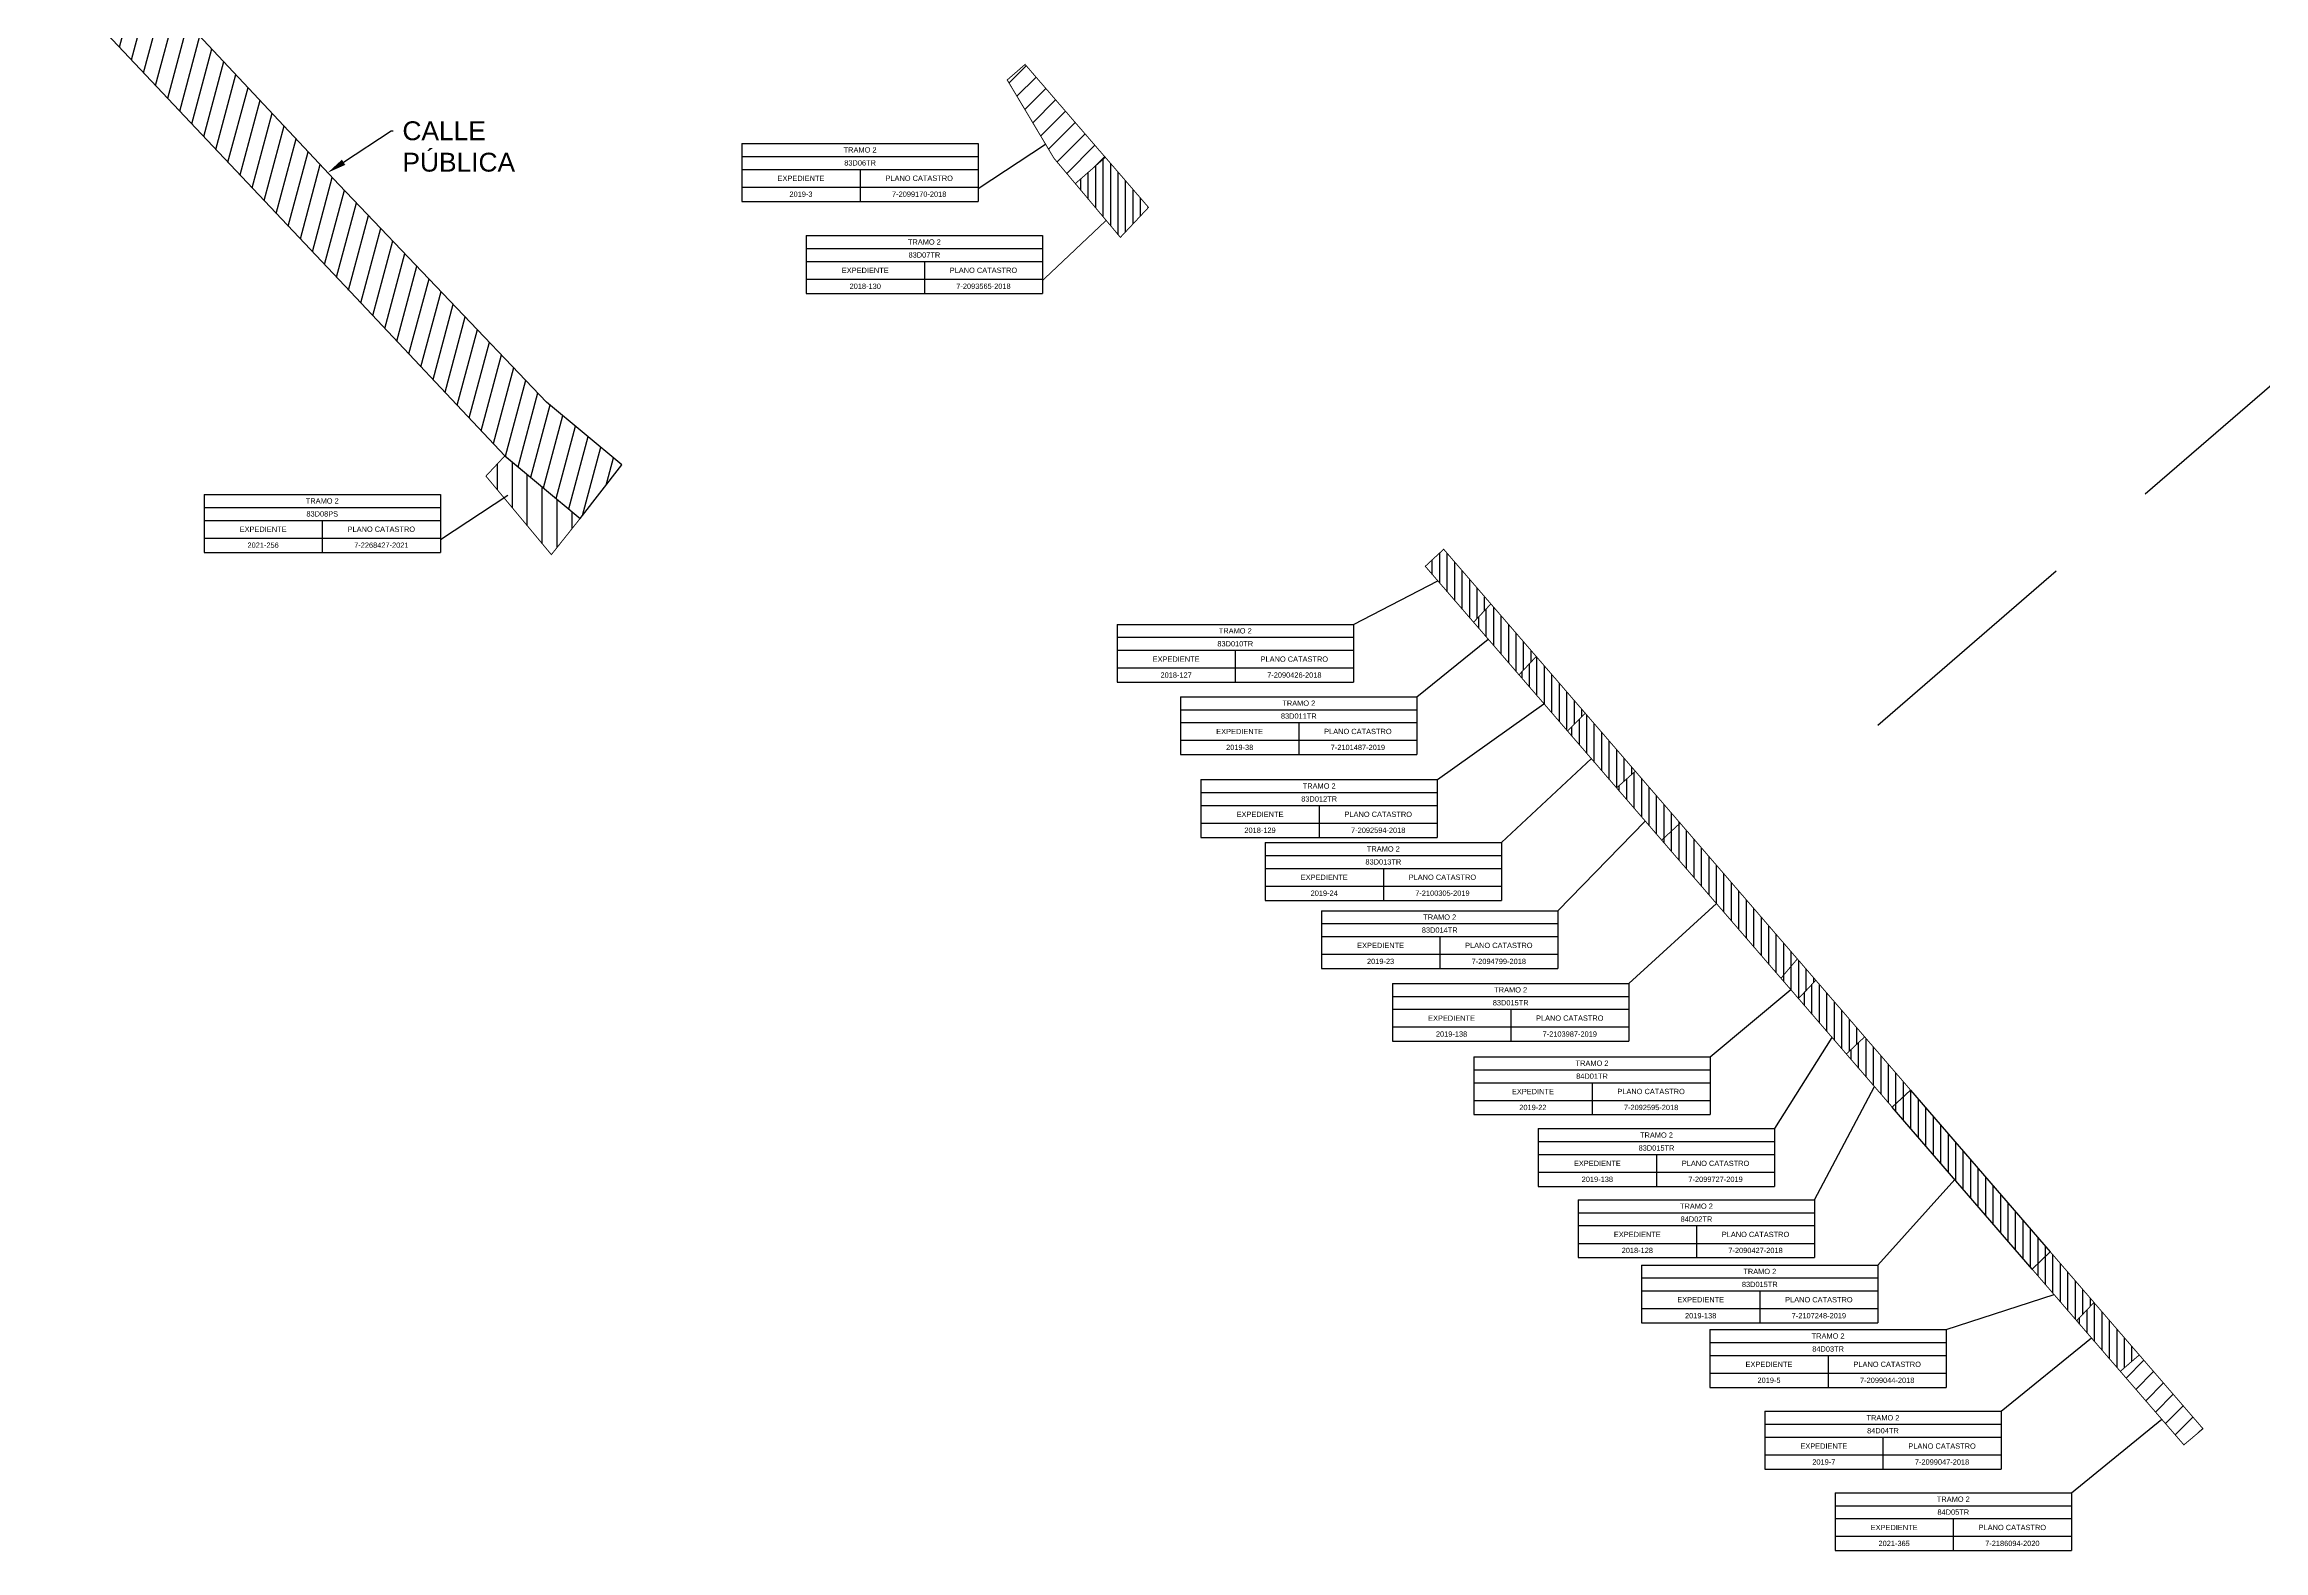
# Model space of a CAD drawing. Header units: inches. Extents: x 510447 to 606954, y 1095553 to 1134812.
# Drawn here: x 543178.1 to 543649.1, y 1123793.2 to 1124112.8 of the extents above; entities that cross this region are included whole.
import ezdxf
from ezdxf import colors
from ezdxf.entities.mleader import LeaderData, LeaderLine
from ezdxf.math import Vec2, Vec3

# ---------------------------------------------------------------- set-up
doc = ezdxf.new("R2010")
doc.units = ezdxf.units.IN
doc.header["$MEASUREMENT"] = 0
doc.linetypes.add('DASHED2', pattern=[0.375, 0.25, -0.125])
doc.linetypes.add('Kilométrica grande$1$JIS_02_2.0', pattern=[3, 2, -1])
for name, color, linetype in [('00 Revisión AGO 2021', 122, 'Continuous'), ('7-2090426-2018', 7, 'Continuous'), ('7-2090427-2018', 7, 'Continuous'), ('7-2092594-2018', 7, 'Continuous'), ('7-2092595-2018', 7, 'Continuous'), ('7-2093565-2018', 7, 'Continuous'), ('7-2094799-2018', 7, 'Continuous'), ('7-2099044-2018', 7, 'Continuous'), ('7-2099047-2018', 7, 'Continuous'), ('7-2099170-2018', 7, 'Continuous'), ('7-2099727-2019', 7, 'Continuous'), ('7-2100305-2019', 7, 'Continuous'), ('7-2101487-2019', 7, 'Continuous'), ('7-2103987-2019', 7, 'Continuous'), ('7-2107248-2019', 7, 'Continuous'), ('7-2186094-2020', 7, 'Continuous'), ('7-2268427-2021', 7, 'Continuous'), ('CATASTROS', 212, 'Continuous'), ('INFORMACION', 130, 'Continuous'), ('Kilométrica grande$0$0-KM GRANDE', 220, 'Continuous')]:
    doc.layers.add(name, color=color, linetype=linetype)
doc.styles.add('ARIAL', font='Arial.ttf')
doc.styles.get("Standard").update_dxf_attribs({"font": 'Arial.ttf'})
pattern_1 = [(90, (0, 0), (-1.5875, 0), [])]
pattern_2 = [(45, (0, 0), (-2.24506403, 2.24506403), [])]

# ---------------------------------------------------------------- blocks, each defined once
blk = doc.blocks.new('*T571')
at = {"layer": 'INFORMACION', "color": 0, "linetype": 'ByBlock', "lineweight": -2, "transparency": 16777216}
for p, q in [((0, 0), (50.17, 0)), ((0, 0), (0, -12.28)), ((50.17, 0), (50.17, -12.28)), ((0, -2.75), (50.17, -2.75)), ((0, -5.5), (50.17, -5.5)), ((0, -9.25), (50.17, -9.25)), ((25.09, -5.5), (25.09, -12.28)), ((0, -12.28), (50.17, -12.28))]:
    blk.add_line(p, q, dxfattribs=at)
at = {"layer": 'INFORMACION', "color": 0, "transparency": 16777216, "char_height": 1.125, "attachment_point": 5}
for s, insert, width in [('TRAMO 2', (25.09, -1.37), 50.145), ('83D06TR', (25.09, -4.12), 50.145), ('EXPEDIENTE', (12.54, -7.37), 25.0575), ('PLANO CATASTRO', (37.63, -7.37), 25.0575), ('2019-3', (12.54, -10.76), 25.0575), ('7-2099170-2018^J', (37.63, -10.76), 25.0575)]:
    blk.add_mtext(s, dxfattribs=dict(at, insert=insert, width=width))
blk = doc.blocks.new('*T572')
at = {"layer": 'INFORMACION', "color": 0, "linetype": 'ByBlock', "lineweight": -2, "transparency": 16777216}
for p, q in [((0, 0), (50.17, 0)), ((0, 0), (0, -12.28)), ((50.17, 0), (50.17, -12.28)), ((0, -2.75), (50.17, -2.75)), ((0, -5.5), (50.17, -5.5)), ((0, -9.25), (50.17, -9.25)), ((25.09, -5.5), (25.09, -12.28)), ((0, -12.28), (50.17, -12.28))]:
    blk.add_line(p, q, dxfattribs=at)
at = {"layer": 'INFORMACION', "color": 0, "transparency": 16777216, "char_height": 1.125, "attachment_point": 5}
for s, insert, width in [('TRAMO 2', (25.09, -1.37), 50.145), ('83D07TR', (25.09, -4.12), 50.145), ('EXPEDIENTE', (12.54, -7.37), 25.0575), ('PLANO CATASTRO', (37.63, -7.37), 25.0575), ('2018-130', (12.54, -10.76), 25.0575), ('7-2093565-2018^J', (37.63, -10.76), 25.0575)]:
    blk.add_mtext(s, dxfattribs=dict(at, insert=insert, width=width))
blk = doc.blocks.new('*T573')
at = {"layer": 'INFORMACION', "color": 0, "linetype": 'ByBlock', "lineweight": -2, "transparency": 16777216}
for p, q in [((0, 0), (50.17, 0)), ((0, 0), (0, -12.28)), ((50.17, 0), (50.17, -12.28)), ((0, -2.75), (50.17, -2.75)), ((0, -5.5), (50.17, -5.5)), ((0, -9.25), (50.17, -9.25)), ((25.09, -5.5), (25.09, -12.28)), ((0, -12.28), (50.17, -12.28))]:
    blk.add_line(p, q, dxfattribs=at)
at = {"layer": 'INFORMACION', "color": 0, "transparency": 16777216, "char_height": 1.125, "attachment_point": 5}
for s, insert, width in [('83D010TR', (25.09, -4.12), 50.145), ('TRAMO 2', (25.09, -1.38), 50.145), ('EXPEDIENTE', (12.54, -7.38), 25.0575), ('PLANO CATASTRO', (37.63, -7.38), 25.0575), ('2018-127', (12.54, -10.76), 25.0575), ('7-2090426-2018^J', (37.63, -10.76), 25.0575)]:
    blk.add_mtext(s, dxfattribs=dict(at, insert=insert, width=width))
blk = doc.blocks.new('*T574')
at = {"layer": 'INFORMACION', "color": 0, "linetype": 'ByBlock', "lineweight": -2, "transparency": 16777216}
for p, q in [((0, 0), (50.17, 0)), ((0, 0), (0, -12.28)), ((50.17, 0), (50.17, -12.28)), ((0, -2.75), (50.17, -2.75)), ((0, -5.5), (50.17, -5.5)), ((0, -9.25), (50.17, -9.25)), ((25.09, -5.5), (25.09, -12.28)), ((0, -12.28), (50.17, -12.28))]:
    blk.add_line(p, q, dxfattribs=at)
at = {"layer": 'INFORMACION', "color": 0, "transparency": 16777216, "char_height": 1.125, "attachment_point": 5}
for s, insert, width in [('83D011TR', (25.09, -4.12), 50.145), ('TRAMO 2', (25.09, -1.38), 50.145), ('EXPEDIENTE', (12.54, -7.38), 25.0575), ('PLANO CATASTRO', (37.63, -7.38), 25.0575), ('2019-38', (12.54, -10.76), 25.0575), ('7-2101487-2019^J', (37.63, -10.76), 25.0575)]:
    blk.add_mtext(s, dxfattribs=dict(at, insert=insert, width=width))
blk = doc.blocks.new('*T575')
at = {"layer": 'INFORMACION', "color": 0, "linetype": 'ByBlock', "lineweight": -2, "transparency": 16777216}
for p, q in [((0, 0), (50.17, 0)), ((0, 0), (0, -12.28)), ((50.17, 0), (50.17, -12.28)), ((0, -2.75), (50.17, -2.75)), ((0, -5.5), (50.17, -5.5)), ((0, -9.25), (50.17, -9.25)), ((25.09, -5.5), (25.09, -12.28)), ((0, -12.28), (50.17, -12.28))]:
    blk.add_line(p, q, dxfattribs=at)
at = {"layer": 'INFORMACION', "color": 0, "transparency": 16777216, "char_height": 1.125, "attachment_point": 5}
for s, insert, width in [('83D012TR', (25.09, -4.12), 50.145), ('TRAMO 2', (25.09, -1.38), 50.145), ('EXPEDIENTE', (12.54, -7.38), 25.0575), ('PLANO CATASTRO', (37.63, -7.38), 25.0575), ('2018-129 ', (12.54, -10.76), 25.0575), ('7-2092594-2018^J', (37.63, -10.76), 25.0575)]:
    blk.add_mtext(s, dxfattribs=dict(at, insert=insert, width=width))
blk = doc.blocks.new('*T576')
at = {"layer": 'INFORMACION', "color": 0, "linetype": 'ByBlock', "lineweight": -2, "transparency": 16777216}
for p, q in [((0, 0), (50.17, 0)), ((0, 0), (0, -12.28)), ((50.17, 0), (50.17, -12.28)), ((0, -2.75), (50.17, -2.75)), ((0, -5.5), (50.17, -5.5)), ((0, -9.25), (50.17, -9.25)), ((25.09, -5.5), (25.09, -12.28)), ((0, -12.28), (50.17, -12.28))]:
    blk.add_line(p, q, dxfattribs=at)
at = {"layer": 'INFORMACION', "color": 0, "transparency": 16777216, "char_height": 1.125, "attachment_point": 5}
for s, insert, width in [('83D013TR', (25.09, -4.12), 50.145), ('TRAMO 2', (25.09, -1.37), 50.145), ('EXPEDIENTE', (12.54, -7.37), 25.0575), ('PLANO CATASTRO', (37.63, -7.37), 25.0575), ('2019-24 ', (12.54, -10.76), 25.0575), ('7-2100305-2019^J', (37.63, -10.76), 25.0575)]:
    blk.add_mtext(s, dxfattribs=dict(at, insert=insert, width=width))
blk = doc.blocks.new('*T577')
at = {"layer": 'INFORMACION', "color": 0, "linetype": 'ByBlock', "lineweight": -2, "transparency": 16777216}
for p, q in [((0, 0), (50.17, 0)), ((0, 0), (0, -12.28)), ((50.17, 0), (50.17, -12.28)), ((0, -2.75), (50.17, -2.75)), ((0, -5.5), (50.17, -5.5)), ((0, -9.25), (50.17, -9.25)), ((25.09, -5.5), (25.09, -12.28)), ((0, -12.28), (50.17, -12.28))]:
    blk.add_line(p, q, dxfattribs=at)
at = {"layer": 'INFORMACION', "color": 0, "transparency": 16777216, "char_height": 1.125, "attachment_point": 5}
for s, insert, width in [('83D014TR', (25.09, -4.12), 50.145), ('TRAMO 2', (25.09, -1.37), 50.145), ('EXPEDIENTE', (12.54, -7.37), 25.0575), ('PLANO CATASTRO', (37.63, -7.37), 25.0575), ('2019-23', (12.54, -10.76), 25.0575), ('7-2094799-2018', (37.63, -10.76), 25.0575)]:
    blk.add_mtext(s, dxfattribs=dict(at, insert=insert, width=width))
blk = doc.blocks.new('*T578')
at = {"layer": 'INFORMACION', "color": 0, "linetype": 'ByBlock', "lineweight": -2, "transparency": 16777216}
for p, q in [((0, 0), (50.17, 0)), ((0, 0), (0, -12.28)), ((50.17, 0), (50.17, -12.28)), ((0, -2.75), (50.17, -2.75)), ((0, -5.5), (50.17, -5.5)), ((0, -9.25), (50.17, -9.25)), ((25.09, -5.5), (25.09, -12.28)), ((0, -12.28), (50.17, -12.28))]:
    blk.add_line(p, q, dxfattribs=at)
at = {"layer": 'INFORMACION', "color": 0, "transparency": 16777216, "char_height": 1.125, "attachment_point": 5}
for s, insert, width in [('83D015TR', (25.09, -4.12), 50.145), ('TRAMO 2', (25.09, -1.38), 50.145), ('EXPEDIENTE', (12.54, -7.38), 25.0575), ('PLANO CATASTRO', (37.63, -7.38), 25.0575), ('2019-138', (12.54, -10.76), 25.0575), ('7-2103987-2019^J', (37.63, -10.76), 25.0575)]:
    blk.add_mtext(s, dxfattribs=dict(at, insert=insert, width=width))
blk = doc.blocks.new('*T579')
at = {"layer": 'INFORMACION', "color": 0, "linetype": 'ByBlock', "lineweight": -2, "transparency": 16777216}
for p, q in [((0, 0), (50.17, 0)), ((0, 0), (0, -12.28)), ((50.17, 0), (50.17, -12.28)), ((0, -2.75), (50.17, -2.75)), ((0, -5.5), (50.17, -5.5)), ((0, -9.25), (50.17, -9.25)), ((25.09, -5.5), (25.09, -12.28)), ((0, -12.28), (50.17, -12.28))]:
    blk.add_line(p, q, dxfattribs=at)
at = {"layer": 'INFORMACION', "color": 0, "transparency": 16777216, "char_height": 1.125, "attachment_point": 5}
for s, insert, width in [('TRAMO 2', (25.09, -1.37), 50.145), ('84D01TR', (25.09, -4.12), 50.145), ('EXPEDINTE', (12.54, -7.37), 25.0575), ('PLANO CATASTRO', (37.63, -7.37), 25.0575), ('2019-22', (12.54, -10.76), 25.0575), ('7-2092595-2018^J', (37.63, -10.76), 25.0575)]:
    blk.add_mtext(s, dxfattribs=dict(at, insert=insert, width=width))
blk = doc.blocks.new('*T580')
at = {"layer": 'INFORMACION', "color": 0, "linetype": 'ByBlock', "lineweight": -2, "transparency": 16777216}
for p, q in [((0, 0), (50.17, 0)), ((0, 0), (0, -12.28)), ((50.17, 0), (50.17, -12.28)), ((0, -2.75), (50.17, -2.75)), ((0, -5.5), (50.17, -5.5)), ((0, -9.25), (50.17, -9.25)), ((25.09, -5.5), (25.09, -12.28)), ((0, -12.28), (50.17, -12.28))]:
    blk.add_line(p, q, dxfattribs=at)
at = {"layer": 'INFORMACION', "color": 0, "transparency": 16777216, "char_height": 1.125, "attachment_point": 5}
for s, insert, width in [('83D015TR', (25.09, -4.12), 50.145), ('TRAMO 2', (25.09, -1.38), 50.145), ('EXPEDIENTE', (12.54, -7.38), 25.0575), ('PLANO CATASTRO', (37.63, -7.38), 25.0575), ('2019-138', (12.54, -10.76), 25.0575), ('7-2099727-2019^J', (37.63, -10.76), 25.0575)]:
    blk.add_mtext(s, dxfattribs=dict(at, insert=insert, width=width))
blk = doc.blocks.new('*T581')
at = {"layer": 'INFORMACION', "color": 0, "linetype": 'ByBlock', "lineweight": -2, "transparency": 16777216}
for p, q in [((0, 0), (50.17, 0)), ((0, 0), (0, -12.28)), ((50.17, 0), (50.17, -12.28)), ((0, -2.75), (50.17, -2.75)), ((0, -5.5), (50.17, -5.5)), ((0, -9.25), (50.17, -9.25)), ((25.09, -5.5), (25.09, -12.28)), ((0, -12.28), (50.17, -12.28))]:
    blk.add_line(p, q, dxfattribs=at)
at = {"layer": 'INFORMACION', "color": 0, "transparency": 16777216, "char_height": 1.125, "attachment_point": 5}
for s, insert, width in [('TRAMO 2', (25.09, -1.37), 50.145), ('84D02TR', (25.09, -4.12), 50.145), ('EXPEDIENTE', (12.54, -7.37), 25.0575), ('PLANO CATASTRO', (37.63, -7.37), 25.0575), ('2018-128', (12.54, -10.76), 25.0575), ('7-2090427-2018^J', (37.63, -10.76), 25.0575)]:
    blk.add_mtext(s, dxfattribs=dict(at, insert=insert, width=width))
blk = doc.blocks.new('*T582')
at = {"layer": 'INFORMACION', "color": 0, "linetype": 'ByBlock', "lineweight": -2, "transparency": 16777216}
for p, q in [((0, 0), (50.17, 0)), ((0, 0), (0, -12.28)), ((50.17, 0), (50.17, -12.28)), ((0, -2.75), (50.17, -2.75)), ((0, -5.5), (50.17, -5.5)), ((0, -9.25), (50.17, -9.25)), ((25.09, -5.5), (25.09, -12.28)), ((0, -12.28), (50.17, -12.28))]:
    blk.add_line(p, q, dxfattribs=at)
at = {"layer": 'INFORMACION', "color": 0, "transparency": 16777216, "char_height": 1.125, "attachment_point": 5}
for s, insert, width in [('83D015TR', (25.09, -4.12), 50.145), ('TRAMO 2', (25.09, -1.37), 50.145), ('EXPEDIENTE', (12.54, -7.37), 25.0575), ('PLANO CATASTRO', (37.63, -7.37), 25.0575), ('2019-138', (12.54, -10.76), 25.0575), ('7-2107248-2019^J', (37.63, -10.76), 25.0575)]:
    blk.add_mtext(s, dxfattribs=dict(at, insert=insert, width=width))
blk = doc.blocks.new('*T583')
at = {"layer": 'INFORMACION', "color": 0, "linetype": 'ByBlock', "lineweight": -2, "transparency": 16777216}
for p, q in [((0, 0), (50.17, 0)), ((0, 0), (0, -12.28)), ((50.17, 0), (50.17, -12.28)), ((0, -2.75), (50.17, -2.75)), ((0, -5.5), (50.17, -5.5)), ((0, -9.25), (50.17, -9.25)), ((25.09, -5.5), (25.09, -12.28)), ((0, -12.28), (50.17, -12.28))]:
    blk.add_line(p, q, dxfattribs=at)
at = {"layer": 'INFORMACION', "color": 0, "transparency": 16777216, "char_height": 1.125, "attachment_point": 5}
for s, insert, width in [('TRAMO 2', (25.09, -1.37), 50.145), ('84D03TR', (25.09, -4.12), 50.145), ('EXPEDIENTE', (12.54, -7.37), 25.0575), ('PLANO CATASTRO', (37.63, -7.37), 25.0575), ('2019-5', (12.54, -10.76), 25.0575), ('7-2099044-2018^J', (37.63, -10.76), 25.0575)]:
    blk.add_mtext(s, dxfattribs=dict(at, insert=insert, width=width))
blk = doc.blocks.new('*T584')
at = {"layer": 'INFORMACION', "color": 0, "linetype": 'ByBlock', "lineweight": -2, "transparency": 16777216}
for p, q in [((0, 0), (50.17, 0)), ((0, 0), (0, -12.28)), ((50.17, 0), (50.17, -12.28)), ((0, -2.75), (50.17, -2.75)), ((0, -5.5), (50.17, -5.5)), ((0, -9.25), (50.17, -9.25)), ((25.09, -5.5), (25.09, -12.28)), ((0, -12.28), (50.17, -12.28))]:
    blk.add_line(p, q, dxfattribs=at)
at = {"layer": 'INFORMACION', "color": 0, "transparency": 16777216, "char_height": 1.125, "attachment_point": 5}
for s, insert, width in [('TRAMO 2', (25.09, -1.38), 50.145), ('84D04TR', (25.09, -4.12), 50.145), ('EXPEDIENTE', (12.54, -7.38), 25.0575), ('PLANO CATASTRO', (37.63, -7.38), 25.0575), ('2019-7', (12.54, -10.76), 25.0575), ('7-2099047-2018^J', (37.63, -10.76), 25.0575)]:
    blk.add_mtext(s, dxfattribs=dict(at, insert=insert, width=width))
blk = doc.blocks.new('*T598')
at = {"layer": 'INFORMACION', "color": 0, "linetype": 'ByBlock', "lineweight": -2, "transparency": 16777216}
for p, q in [((0, 0), (50.17, 0)), ((0, 0), (0, -12.28)), ((50.17, 0), (50.17, -12.28)), ((0, -2.75), (50.17, -2.75)), ((0, -5.5), (50.17, -5.5)), ((0, -9.25), (50.17, -9.25)), ((25.09, -5.5), (25.09, -12.28)), ((0, -12.28), (50.17, -12.28))]:
    blk.add_line(p, q, dxfattribs=at)
at = {"layer": 'INFORMACION', "color": 0, "transparency": 16777216, "char_height": 1.125, "attachment_point": 5}
for s, insert, width in [('TRAMO 2', (25.09, -1.38), 50.145), ('84D05TR', (25.09, -4.12), 50.145), ('EXPEDIENTE', (12.54, -7.38), 25.0575), ('PLANO CATASTRO', (37.63, -7.38), 25.0575), ('2021-365', (12.54, -10.76), 25.0575), ('7-2186094-2020', (37.63, -10.76), 25.0575)]:
    blk.add_mtext(s, dxfattribs=dict(at, insert=insert, width=width))
blk = doc.blocks.new('*T607')
at = {"layer": 'INFORMACION', "color": 0, "linetype": 'ByBlock', "lineweight": -2, "transparency": 16777216}
for p, q in [((0, 0), (50.17, 0)), ((0, 0), (0, -12.28)), ((50.17, 0), (50.17, -12.28)), ((0, -2.75), (50.17, -2.75)), ((0, -5.5), (50.17, -5.5)), ((0, -9.25), (50.17, -9.25)), ((25.09, -5.5), (25.09, -12.28)), ((0, -12.28), (50.17, -12.28))]:
    blk.add_line(p, q, dxfattribs=at)
at = {"layer": 'INFORMACION', "color": 0, "transparency": 16777216, "char_height": 1.125, "attachment_point": 5}
for s, insert, width in [('TRAMO 2', (25.09, -1.37), 50.145), ('83D08PS', (25.09, -4.12), 50.145), ('EXPEDIENTE', (12.54, -7.37), 25.0575), ('PLANO CATASTRO', (37.63, -7.37), 25.0575), ('2021-256', (12.54, -10.76), 25.0575), ('7-2268427-2021', (37.63, -10.76), 25.0575)]:
    blk.add_mtext(s, dxfattribs=dict(at, insert=insert, width=width))
blk = doc.blocks.new('Kilométrica grande')
at = {"layer": 'Kilométrica grande$0$0-KM GRANDE', "linetype": 'Kilométrica grande$1$JIS_02_2.0', "lineweight": -3, "ltscale": 25}
blk.add_line((543567.24, 1123968.36), (543718.6, 1124099.1), dxfattribs=at)

msp = doc.modelspace()

# ---------------------------------------------------------------- hatches: boundary and pattern name
h = msp.add_hatch()
h.set_pattern_fill('ANSI31', color=3, angle=30)
h.set_pattern_definition([(75, (0, 0), (-3.0668144985, 0.821750468), [])])
h.paths.add_polyline_path([(543229.01153, 1124168.24291), (543254.61, 1124198.94), (543280.92, 1124230.48), (543271.64198, 1124241.22238), (543193.83, 1124147.91), (543178.1, 1124129.06), (543188.99, 1124117.52), (543210.25, 1124095), (543243.06, 1124060.24), (543275.86, 1124025.49), (543291.82, 1124012.19), (543300.67, 1124023.58), (543284.71, 1124036.88), (543240.68, 1124082.98), (543196.9, 1124129.73), (543203.50371, 1124137.64612), (543203.5, 1124137.65), (543210.83, 1124146.44)])
at = {"layer": '7-2090426-2018'}
h = msp.add_hatch(dxfattribs=at)
h.set_pattern_fill('ANSI31', color=1, scale=0.5, angle=45)
h.set_pattern_definition(pattern_1)
h.paths.add_polyline_path([(543475.10712, 1124005.65415), (543471.20539, 1124002.03639), (543481.45563, 1123990.16878), (543485.13032, 1123994.0494)])
at = {"layer": '7-2090427-2018'}
h = msp.add_hatch(dxfattribs=at)
h.set_pattern_fill('ANSI31', color=3, scale=0.5, angle=45)
h.set_pattern_definition(pattern_1)
h.paths.add_polyline_path([(543560.57269, 1123898.56796), (543570.31229, 1123887.29156), (543574.2108, 1123890.91305), (543564.46591, 1123902.19557)])
at = {"layer": '7-2092594-2018'}
h = msp.add_hatch(dxfattribs=at)
h.set_pattern_fill('ANSI31', color=30, scale=0.5, angle=45)
h.set_pattern_definition(pattern_1)
h.paths.add_polyline_path([(543505.16454, 1123970.85401), (543501.38784, 1123967.09946), (543491.09469, 1123979.01674), (543494.76134, 1123982.89872)])
at = {"layer": '7-2092595-2018'}
h = msp.add_hatch(dxfattribs=at)
h.set_pattern_fill('ANSI31', color=3, scale=0.5, angle=45)
h.set_pattern_definition(pattern_1)
h.paths.add_polyline_path([(543550.17438, 1123918.74214), (543546.7034, 1123914.63158), (543550.40962, 1123910.34056), (543550.52976, 1123910.46332), (543553.72948, 1123913.81154), (543554.0963, 1123914.20138)])
at = {"layer": '7-2093565-2018'}
h = msp.add_hatch(dxfattribs=at)
h.set_pattern_fill('ANSI31', color=3, scale=0.5, angle=45)
h.set_pattern_definition(pattern_1)
h.paths.add_polyline_path([(543412.46048, 1124078.18133), (543406.48859, 1124071.8276), (543396.92541, 1124083.22761), (543403.29762, 1124088.80756)])
at = {"layer": '7-2094799-2018'}
h = msp.add_hatch(dxfattribs=at)
h.set_pattern_fill('ANSI31', color=3, scale=0.5, angle=45)
h.set_pattern_definition(pattern_1)
h.paths.add_polyline_path([(543525.29064, 1123947.55225), (543521.38346, 1123943.93806), (543511.81394, 1123955.0175), (543515.7856, 1123958.55704)])
at = {"layer": '7-2099044-2018'}
h = msp.add_hatch(dxfattribs=at)
h.set_pattern_fill('ANSI31', color=3, scale=0.5, angle=45)
h.set_pattern_definition([(90, (223.8235, -69.6506), (-1.5875, 0), [])])
edge = h.paths.add_edge_path()
edge.add_line((543613.136, 1123845.845), (543609.45938, 1123841.97227))
edge.add_line((543609.45938, 1123841.97227), (543600.03367, 1123852.88521))
edge.add_line((543600.03367, 1123852.88521), (543603.83546, 1123856.62089))
edge.add_line((543603.83546, 1123856.62089), (543613.13697, 1123845.85174))
at = {"layer": '7-2099047-2018'}
h = msp.add_hatch(dxfattribs=at)
h.set_pattern_fill('ANSI31', color=3, scale=0.5, angle=45)
h.set_pattern_definition([(90, (129.4652, -86.0058), (-1.5875, 0), [])])
edge = h.paths.add_edge_path()
edge.add_line((543622.752, 1123834.711), (543618.72587, 1123831.23355))
edge.add_line((543618.72587, 1123831.23355), (543609.45703, 1123841.96487))
edge.add_line((543609.45703, 1123841.96487), (543613.13365, 1123845.8376))
edge.add_line((543613.13365, 1123845.8376), (543622.74892, 1123834.70519))
at = {"layer": '7-2099170-2018'}
h = msp.add_hatch(dxfattribs=at)
h.set_pattern_fill('ANSI31', color=3)
h.set_pattern_definition(pattern_2)
h.paths.add_polyline_path([(543403.28742, 1124088.80459), (543396.9204, 1124083.21993), (543392.39789, 1124088.60211), (543382.47233, 1124105.22417), (543386.258, 1124108.521)])
at = {"layer": '7-2099727-2019'}
h = msp.add_hatch(dxfattribs=at)
h.set_pattern_fill('ANSI31', color=30, scale=0.5, angle=45)
h.set_pattern_definition([(90, (120.2822, 34.3511), (-1.5875, 0), [])])
h.paths.add_polyline_path([(543564.465, 1123902.195), (543560.57324, 1123898.56873), (543550.4089, 1123910.33685), (543554.09827, 1123914.19744)])
at = {"layer": '7-2100305-2019'}
h = msp.add_hatch(dxfattribs=at)
h.set_pattern_fill('ANSI31', color=3, scale=0.5, angle=45)
h.set_pattern_definition([(90, (170.9183, 23.9275), (-1.5875, 0), [])])
h.paths.add_polyline_path([(543515.785, 1123958.557), (543511.81545, 1123955.01933), (543501.39619, 1123967.0826), (543505.17224, 1123970.84429)])
at = {"layer": '7-2101487-2019'}
h = msp.add_hatch(dxfattribs=at)
h.set_pattern_fill('ANSI31', color=3, scale=0.5, angle=45)
h.set_pattern_definition([(90, (67.0144, 53.8886), (-1.5875, 0), [])])
h.paths.add_polyline_path([(543494.76134, 1123982.89872), (543491.09756, 1123979.01216), (543481.45614, 1123990.17485), (543485.1278, 1123994.05228)])
at = {"layer": '7-2103987-2019'}
h = msp.add_hatch(dxfattribs=at)
h.set_pattern_fill('ANSI31', color=30, scale=0.5, angle=45)
h.set_pattern_definition(pattern_1)
h.paths.add_polyline_path([(543550.17, 1123918.74), (543546.7, 1123914.63), (543521.38, 1123943.94), (543525.29, 1123947.55)])
at = {"layer": '7-2107248-2019'}
h = msp.add_hatch(dxfattribs=at)
h.set_pattern_fill('ANSI31', color=30, scale=0.5, angle=45)
h.set_pattern_definition(pattern_1)
h.paths.add_polyline_path([(543574.20624, 1123890.91344), (543570.3085, 1123887.29266), (543600.03021, 1123852.88132), (543603.83022, 1123856.61525)])
at = {"layer": '7-2186094-2020'}
h = msp.add_hatch(dxfattribs=at)
h.set_pattern_fill('ANSI31', color=2)
h.set_pattern_definition(pattern_2)
h.paths.add_polyline_path([(543622.75, 1123834.71), (543636.28, 1123819.05), (543632.22, 1123815.63), (543618.73, 1123831.23)])
at = {"layer": '7-2268427-2021'}
h = msp.add_hatch(dxfattribs=at)
h.set_pattern_fill('ANSI31', color=256, angle=45)
h.set_pattern_definition([(90, (0, 0), (-3.175, 0), [])])
h.paths.add_polyline_path([(543291.82, 1124012.19), (543285.71, 1124004.51), (543271.82, 1124021.17), (543275.86, 1124025.49)])

# ---------------------------------------------------------------- linework, layer by layer
at = {"color": 3}
msp.add_lwpolyline([(543229.01153, 1124168.24291), (543254.61, 1124198.94), (543280.92, 1124230.48), (543271.64198, 1124241.22238), (543193.83, 1124147.91), (543178.1, 1124129.06), (543188.99, 1124117.52), (543210.25, 1124095), (543243.06, 1124060.24), (543275.86, 1124025.49), (543291.82, 1124012.19), (543300.67, 1124023.58), (543284.71, 1124036.88), (543240.68, 1124082.98), (543196.9, 1124129.73), (543203.50371, 1124137.64612), (543203.5, 1124137.65), (543210.83, 1124146.44), (543229.01153, 1124168.24291)], dxfattribs=at)
at = {"layer": '7-2090426-2018', "color": 3, "linetype": 'DASHED2', "ltscale": 5, "const_width": 0.2, "elevation": -0.781}
msp.add_lwpolyline([(543475.10712, 1124005.65415), (543471.20539, 1124002.03639), (543481.45563, 1123990.16878), (543485.13032, 1123994.0494)], close=True, dxfattribs=at)
at = {"layer": '7-2090427-2018', "color": 3, "const_width": 0.2, "elevation": 0.733}
msp.add_lwpolyline([(543560.57269, 1123898.56796), (543570.31229, 1123887.29156), (543574.2108, 1123890.91305), (543564.46591, 1123902.19557)], close=True, dxfattribs=at)
at = {"layer": '7-2092594-2018', "color": 30, "const_width": 0.2}
msp.add_lwpolyline([(543505.16454, 1123970.85401), (543501.38784, 1123967.09946), (543491.09469, 1123979.01674), (543494.76134, 1123982.89872)], close=True, dxfattribs=at)
at = {"layer": '7-2092595-2018', "color": 3, "const_width": 0.2, "elevation": 0.142}
msp.add_lwpolyline([(543551.88541, 1123911.84859), (543550.40962, 1123910.34056), (543546.7034, 1123914.63158), (543550.17438, 1123918.74214), (543554.0963, 1123914.20138), (543551.88285, 1123911.84904)], dxfattribs=at)
at = {"layer": '7-2093565-2018', "color": 3, "const_width": 0.2}
msp.add_lwpolyline([(543412.46048, 1124078.18133), (543406.48859, 1124071.8276), (543396.92541, 1124083.22761), (543403.29762, 1124088.80756), (543412.46048, 1124078.18133)], dxfattribs=at)
at = {"layer": '7-2094799-2018', "color": 3, "const_width": 0.2, "elevation": 0.142}
msp.add_lwpolyline([(543525.29064, 1123947.55225), (543521.38346, 1123943.93806), (543511.81394, 1123955.0175), (543515.7856, 1123958.55704), (543525.29064, 1123947.55225)], dxfattribs=at)
at = {"layer": '7-2099044-2018', "color": 3, "const_width": 0.2}
msp.add_lwpolyline([(543613.136, 1123845.845), (543609.45938, 1123841.97227), (543600.03367, 1123852.88521), (543603.83546, 1123856.62089), (543613.13697, 1123845.85174)], dxfattribs=at)
at = {"layer": '7-2099047-2018', "color": 3, "const_width": 0.2}
msp.add_lwpolyline([(543622.752, 1123834.711), (543618.72587, 1123831.23355), (543609.45703, 1123841.96487), (543613.13365, 1123845.8376), (543622.74892, 1123834.70519)], dxfattribs=at)
at = {"layer": '7-2099170-2018', "color": 3, "const_width": 0.2}
msp.add_lwpolyline([(543403.28742, 1124088.80459), (543396.9204, 1124083.21993), (543392.39789, 1124088.60211), (543382.47233, 1124105.22417), (543386.258, 1124108.521), (543403.28742, 1124088.80459)], dxfattribs=at)
at = {"layer": '7-2099727-2019', "color": 30, "const_width": 0.2}
msp.add_lwpolyline([(543564.465, 1123902.195), (543560.57324, 1123898.56873), (543550.4089, 1123910.33685), (543554.09827, 1123914.19744), (543564.465, 1123902.195)], dxfattribs=at)
at = {"layer": '7-2100305-2019', "color": 3, "const_width": 0.2}
msp.add_lwpolyline([(543515.785, 1123958.557), (543511.81545, 1123955.01933), (543501.39619, 1123967.0826), (543505.17224, 1123970.84429), (543515.785, 1123958.557)], dxfattribs=at)
at = {"layer": '7-2101487-2019', "color": 3, "const_width": 0.2}
msp.add_lwpolyline([(543494.76134, 1123982.89872), (543491.09756, 1123979.01216), (543481.45614, 1123990.17485), (543485.1278, 1123994.05228), (543494.76134, 1123982.89872)], dxfattribs=at)
at = {"layer": '7-2103987-2019', "color": 30, "const_width": 0.2}
msp.add_lwpolyline([(543550.17, 1123918.74), (543546.7, 1123914.63), (543521.38, 1123943.94), (543525.29, 1123947.55)], close=True, dxfattribs=at)
at = {"layer": '7-2107248-2019', "color": 30, "const_width": 0.2}
msp.add_lwpolyline([(543603.832, 1123856.617), (543600.03021, 1123852.88132), (543570.3085, 1123887.29266), (543574.20624, 1123890.91344), (543603.82991, 1123856.61561)], dxfattribs=at)
at = {"layer": '7-2107248-2019', "color": 30}
msp.add_lwpolyline([(543603.832, 1123856.617), (543600.03021, 1123852.88132), (543570.3085, 1123887.29266), (543574.20624, 1123890.91344), (543603.82991, 1123856.61561)], dxfattribs=at)
at = {"layer": '7-2186094-2020', "color": 2, "const_width": 0.2, "flags": 128}
msp.add_lwpolyline([(543622.75, 1123834.71), (543636.28, 1123819.05), (543632.22, 1123815.63), (543618.73, 1123831.23), (543622.75, 1123834.71)], dxfattribs=at)
at = {"layer": '7-2268427-2021', "const_width": 0.2, "flags": 128}
msp.add_lwpolyline([(543291.82, 1124012.19), (543285.71, 1124004.51), (543271.82, 1124021.17), (543275.86, 1124025.49)], close=True, dxfattribs=at)
at = {"layer": 'CATASTROS', "color": 30, "const_width": 0.2, "elevation": 0.733}
msp.add_lwpolyline([(543574.2108, 1123890.91305), (543603.83207, 1123856.61789), (543600.03132, 1123852.88321), (543570.31229, 1123887.29156)], close=True, dxfattribs=at)
at = {"layer": 'INFORMACION'}
for points in [[(543376.32621, 1124082.20881), (543390.60659, 1124091.60196)], [(543262.16497, 1124007.74186), (543276.44535, 1124017.13502)], [(543455.95563, 1123989.71627), (543473.86643, 1123998.95547)], [(543469.44172, 1123974.36638), (543484.55996, 1123986.5813)], [(543473.76332, 1123956.7905), (543496.40057, 1123972.87366)], [(543487.38457, 1123943.43087), (543506.45006, 1123961.23131)], [(543499.35457, 1123928.96577), (543517.89097, 1123947.98161)], [(543514.41455, 1123913.54526), (543533.00779, 1123930.47987)], [(543531.67819, 1123897.9703), (543548.76891, 1123912.24016)], [(543545.36308, 1123882.73029), (543557.56403, 1123902.05275)], [(543553.84492, 1123867.63913), (543566.54887, 1123891.64881)], [(543567.29178, 1123853.78828), (543583.58236, 1123871.92439)], [(543581.79133, 1123840.08855), (543604.65999, 1123847.52893)], [(543593.43161, 1123822.74747), (543612.60663, 1123838.31831)], [(543608.3594, 1123805.47762), (543627.53442, 1123821.04847)]]:
    msp.add_lwpolyline(points, dxfattribs=at)
at = {"layer": 'INFORMACION', "const_width": 0.2}
msp.add_lwpolyline([(543389.96749, 1124062.67773), (543403.46689, 1124075.42969)], dxfattribs=at)

# ---------------------------------------------------------------- block references
for name, p in [('Kilométrica grande', (0, 0)), ('*T571', (543326.15123, 1124091.73881)), ('*T572', (543339.79251, 1124072.20773)), ('*T607', (543211.98999, 1124017.27186)), ('*T573', (543405.78065, 1123989.71627)), ('*T574', (543419.26674, 1123974.36638)), ('*T575', (543423.58834, 1123956.7905)), ('*T576', (543437.20959, 1123943.43087)), ('*T577', (543449.1796, 1123928.96577)), ('*T578', (543464.23958, 1123913.54526)), ('*T579', (543481.50322, 1123897.9703)), ('*T580', (543495.1881, 1123882.73029)), ('*T581', (543503.66994, 1123867.63913)), ('*T582', (543517.1168, 1123853.78828)), ('*T583', (543531.61635, 1123840.08855)), ('*T584', (543543.25664, 1123822.74747)), ('*T598', (543558.18442, 1123805.47762))]:
    msp.add_blockref(name, p)

# ---------------------------------------------------------------- leaders
at = {"layer": '00 Revisión AGO 2021', "color": 3}
ml = msp.add_multileader_mtext('Standard', dxfattribs=at)
ml.set_content('CALLE\\PPÚBLICA', color=3, style='ARIAL')
ml.set_leader_properties()
ml.build(insert=Vec2(0, 0))
ml.multileader.update_dxf_attribs({"text_right_attachment_type": 6, "dogleg_length": 0.36})
ctx = ml.context
ctx.base_point, ctx.plane_origin = Vec3(543252.09761, 1124094.41258), Vec3(543238.26123, 1124085.56285)
ctx.right_attachment = 6
notes = []
notes.append((ctx, [(0, (1, 1, 0), (543251.73761, 1124094.41258), (1, 0), 0.36, [(0, [(543238.26123, 1124085.56285)], 0, [])])]))
ctx.mtext.insert, ctx.mtext.width, ctx.mtext.flow_direction = Vec3(543254.09761, 1124096.44669), 13.6780589, 5
for ctx, leaders in notes:
    for number, flags, end, landing, length, lines in leaders:
        leader = LeaderData()
        leader.index, (leader.has_last_leader_line, leader.has_dogleg_vector, leader.attachment_direction) = number, flags
        leader.last_leader_point, leader.dogleg_vector, leader.dogleg_length = Vec3(end), Vec3(landing), length
        for number, points, colour, breaks in lines:
            line = LeaderLine()
            line.index, line.vertices, line.color, line.breaks = number, Vec3.list(points), colors.encode_raw_color(colour), breaks
            leader.lines.append(line)
        ctx.leaders.append(leader)

doc.saveas('drawing.dxf')
